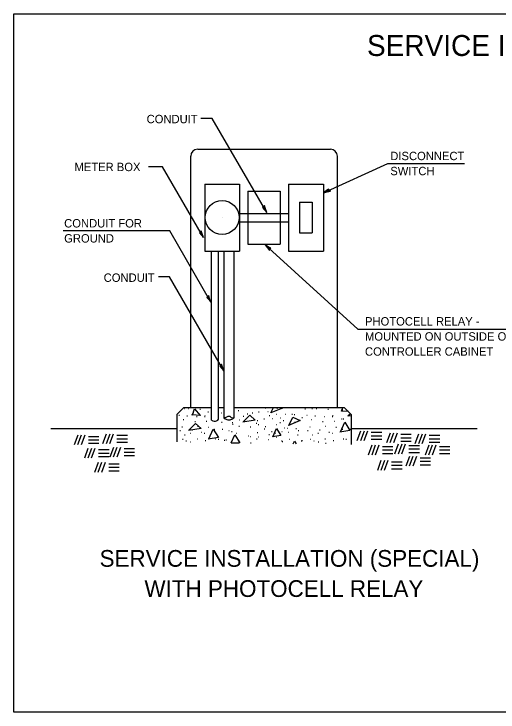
# Model space of a CAD drawing. Extents: x 100 to 888, y 575 to 1075.
# Drawn here: x 100 to 447, y 575 to 1075 of the extents above; entities that cross this region are included whole.
import ezdxf

# ---------------------------------------------------------------- set-up
doc = ezdxf.new("R2010")
doc.units = 0
doc.layers.add('Sheets_General Details', color=7, linetype='Continuous')
doc.layers.add('Sheets_Major Grid', color=7, linetype='Continuous')

msp = doc.modelspace()

# ---------------------------------------------------------------- linework, layer by layer
at = {"layer": 'Sheets_General Details'}
for p, q in [((242.04, 1000.24), (233.73, 1000.24)), ((280.99, 932.86), (242.04, 1000.24)), ((231.58, 978.19), (326.58, 978.19)), ((226.58, 793.19), (226.58, 973.19)), ((331.58, 793.19), (331.58, 973.19)), ((206.45, 965.48), (196.27, 965.48)), ((235.71, 914.85), (206.45, 965.48)), ((321.58, 946.98), (367.64, 967.92)), ((367.64, 967.92), (422.73, 967.92)), ((236.58, 953.19), (236.58, 905.19)), ((236.58, 953.19), (261.58, 953.19)), ((261.58, 953.19), (261.58, 905.19)), ((296.58, 953.19), (321.58, 953.19)), ((296.58, 953.19), (296.58, 905.19)), ((321.58, 953.19), (321.58, 905.19)), ((267.58, 948.19), (267.58, 910.19)), ((267.58, 948.19), (290.58, 948.19)), ((290.58, 948.19), (290.58, 910.19)), ((304.58, 940.19), (304.58, 918.19)), ((304.58, 940.19), (313.58, 940.19)), ((313.58, 940.19), (313.58, 918.19)), ((261.58, 932.19), (296.58, 932.19)), ((249.08, 929.19), (249.08, 929.19)), ((261.58, 926.19), (296.58, 926.19)), ((211.52, 919.72), (135.18, 919.72)), ((241.07, 868.6), (211.52, 919.72)), ((304.58, 918.19), (313.58, 918.19)), ((267.58, 910.19), (290.58, 910.19)), ((236.58, 905.19), (261.58, 905.19)), ((241.58, 783.97), (241.58, 905.19)), ((246.58, 784.77), (246.58, 905.19)), ((250.58, 785.3), (250.58, 905.19)), ((257.58, 785.83), (257.58, 905.19)), ((346.22, 849.13), (280.01, 909.69)), ((296.58, 905.19), (321.58, 905.19)), ((211.37, 886.81), (203.55, 886.81)), ((250.32, 819.43), (211.37, 886.81)), ((346.22, 849.13), (467.52, 849.13)), ((221.58, 793.19), (216.58, 788.19)), ((221.58, 793.19), (241.58, 793.19)), ((221.84, 792.51), (222.24, 792.51)), ((224.89, 792.44), (225.29, 792.44)), ((233.19, 791.99), (233.59, 791.99)), ((246.58, 793.19), (250.58, 793.19)), ((257.58, 793.19), (336.58, 793.19)), ((260.66, 790.89), (261.06, 790.89)), ((279.98, 792.96), (280.38, 792.96)), ((281.69, 790.36), (282.09, 790.36)), ((288.37, 792.68), (288.77, 792.68)), ((308.27, 792.1), (308.67, 792.1)), ((313.39, 792.51), (313.79, 792.51)), ((316.44, 792.44), (316.84, 792.44)), ((324.74, 791.99), (325.14, 791.99)), ((335.1, 791.41), (335.5, 791.41)), ((336.58, 793.19), (341.58, 788.19)), ((216.58, 788.19), (216.58, 768.43)), ((218.15, 787.52), (218.55, 787.52)), ((223.91, 787.26), (224.31, 787.26)), ((227.58, 788.48), (227.98, 788.48)), ((230.74, 786.77), (231.14, 786.77)), ((236.41, 786.77), (236.81, 786.77)), ((236.63, 787.35), (237.03, 787.35)), ((238.86, 789.97), (239.26, 789.97)), ((248.28, 789.37), (248.68, 789.37)), ((264.15, 787), (264.55, 787)), ((267.11, 788.66), (267.51, 788.66)), ((270.68, 789.41), (271.08, 789.41)), ((275.16, 789.95), (275.56, 789.95)), ((278.95, 785.05), (279.35, 785.05)), ((282.82, 787.28), (283.22, 787.28)), ((284.79, 785.28), (285.19, 785.28)), ((287.94, 788.38), (288.34, 788.38)), ((290.81, 785.82), (291.21, 785.82)), ((294.13, 788.38), (294.53, 788.38)), ((299.07, 788.31), (299.47, 788.31)), ((300.75, 788.21), (301.15, 788.21)), ((306.12, 786.08), (306.52, 786.08)), ((309.69, 787.52), (310.09, 787.52)), ((315.45, 787.26), (315.85, 787.26)), ((322.29, 786.77), (322.69, 786.77)), ((327.96, 786.77), (328.36, 786.77)), ((328.18, 787.35), (328.58, 787.35)), ((334.67, 785.05), (335.07, 785.05)), ((335.83, 785.11), (336.23, 785.11)), ((341.58, 788.19), (341.58, 766.57)), ((221.19, 784.44), (221.59, 784.44)), ((229.5, 783.05), (229.9, 783.05)), ((237.66, 783.39), (238.06, 783.39)), ((248.72, 782.63), (249.12, 782.63)), ((256.32, 782.36), (256.72, 782.36)), ((256.53, 781.29), (256.93, 781.29)), ((261.44, 784.19), (261.84, 784.19)), ((271.75, 784.87), (272.15, 784.87)), ((273.44, 781.84), (273.84, 781.84)), ((274.22, 783.84), (274.62, 783.84)), ((274.91, 780.95), (275.31, 780.95)), ((287.94, 780.9), (288.34, 780.9)), ((290.38, 782.5), (290.78, 782.5)), ((292.75, 783.91), (293.15, 783.91)), ((300.96, 782.64), (301.36, 782.64)), ((312.74, 784.44), (313.14, 784.44)), ((321.04, 783.05), (321.44, 783.05)), ((329.21, 783.39), (329.61, 783.39)), ((126.44, 778.19), (216.58, 778.19)), ((218.79, 776.74), (219.19, 776.74)), ((220.29, 779.26), (220.69, 779.26)), ((227.35, 777.03), (227.75, 777.03)), ((231.51, 779.66), (231.91, 779.66)), ((233.97, 775.4), (234.37, 775.4)), ((238.99, 778.97), (239.39, 778.97)), ((243.51, 777.72), (243.91, 777.72)), ((249.19, 777.72), (249.59, 777.72)), ((253.78, 776.56), (254.18, 776.56)), ((255.89, 776), (256.29, 776)), ((261.01, 779.66), (261.41, 779.66)), ((269.17, 779.23), (269.57, 779.23)), ((274.21, 775.14), (274.61, 775.14)), ((279.29, 777.94), (279.69, 777.94)), ((279.88, 779.61), (280.28, 779.61)), ((284.53, 775.83), (284.93, 775.83)), ((291.72, 776), (292.12, 776)), ((293.39, 778.63), (293.79, 778.63)), ((295.59, 778.23), (295.99, 778.23)), ((296.49, 775.53), (296.89, 775.53)), ((301.91, 778.2), (302.31, 778.2)), ((303.59, 776.77), (303.99, 776.77)), ((310.33, 776.74), (310.73, 776.74)), ((311.84, 779.26), (312.24, 779.26)), ((318.89, 777.03), (319.29, 777.03)), ((323.06, 779.66), (323.46, 779.66)), ((325.51, 775.4), (325.91, 775.4)), ((330.54, 778.97), (330.94, 778.97)), ((335.06, 777.72), (335.46, 777.72)), ((340.73, 777.72), (341.13, 777.72)), ((341.58, 778.19), (431.72, 778.19)), ((345.9, 769.44), (348.46, 776.49)), ((348.4, 769.44), (350.96, 776.49)), ((350.9, 769.44), (353.46, 776.49)), ((355.87, 775.39), (363.37, 775.39)), ((367.02, 767.98), (369.59, 775.03)), ((369.52, 767.98), (372.09, 775.03)), ((372.02, 767.98), (374.59, 775.03)), ((143.35, 766.53), (145.91, 773.58)), ((145.85, 766.53), (148.41, 773.58)), ((148.35, 766.53), (150.91, 773.58)), ((153.32, 772.47), (160.82, 772.47)), ((163.75, 767.26), (166.32, 774.3)), ((166.25, 767.26), (168.82, 774.3)), ((168.75, 767.26), (171.32, 774.3)), ((173.72, 773.2), (181.22, 773.2)), ((173.72, 770.7), (181.22, 770.7)), ((220.76, 770.37), (221.16, 770.37)), ((222.19, 773.59), (222.59, 773.59)), ((226.09, 774.84), (226.49, 774.84)), ((231.08, 770.72), (231.48, 770.72)), ((236.24, 774.84), (236.64, 774.84)), ((244.28, 770.61), (244.68, 770.61)), ((246.22, 770.37), (246.62, 770.37)), ((259.03, 774.67), (259.43, 774.67)), ((267.88, 772.78), (268.28, 772.78)), ((269.31, 772.24), (269.71, 772.24)), ((273.78, 770.61), (274.18, 770.61)), ((274.82, 772.01), (275.22, 772.01)), ((281.95, 770.18), (282.35, 770.18)), ((282.56, 773.73), (282.96, 773.73)), ((286.99, 774.79), (287.39, 774.79)), ((287.68, 771.9), (288.08, 771.9)), ((297.26, 770.54), (297.66, 770.54)), ((303.16, 773.45), (303.56, 773.45)), ((312.31, 770.37), (312.71, 770.37)), ((313.73, 773.59), (314.13, 773.59)), ((317.64, 774.84), (318.04, 774.84)), ((322.63, 770.72), (323.03, 770.72)), ((327.79, 774.84), (328.19, 774.84)), ((335.83, 770.61), (336.23, 770.61)), ((337.76, 770.37), (338.16, 770.37)), ((355.87, 772.89), (363.37, 772.89)), ((355.87, 770.39), (363.37, 770.39)), ((376.99, 773.93), (384.49, 773.93)), ((376.99, 771.43), (384.49, 771.43)), ((387.42, 767.26), (389.99, 774.3)), ((389.92, 767.26), (392.49, 774.3)), ((392.42, 767.26), (394.99, 774.3)), ((397.39, 773.2), (404.89, 773.2)), ((397.39, 770.7), (404.89, 770.7)), ((153.32, 769.97), (160.82, 769.97)), ((153.32, 767.47), (160.82, 767.47)), ((173.72, 768.2), (181.22, 768.2)), ((223.13, 769.15), (223.53, 769.15)), ((226.35, 768.48), (226.75, 768.48)), ((237.01, 769.6), (237.41, 769.6)), ((250.6, 769.68), (251, 769.68)), ((251.77, 769.92), (252.17, 769.92)), ((255.65, 767.8), (261.38, 767.93)), ((260.66, 769.34), (261.06, 769.34)), ((269.43, 767.88), (269.83, 767.88)), ((291.67, 769.34), (292.07, 769.34)), ((292.07, 768.89), (292.47, 768.89)), ((305.78, 769.34), (306.18, 769.34)), ((306.17, 769.58), (306.57, 769.58)), ((314.68, 769.15), (315.08, 769.15)), ((317.9, 768.48), (318.3, 768.48)), ((323.11, 767.69), (323.51, 767.69)), ((328.56, 769.6), (328.96, 769.6)), ((353.91, 759.24), (356.47, 766.29)), ((356.41, 759.24), (358.97, 766.29)), ((358.91, 759.24), (361.47, 766.29)), ((363.88, 765.19), (371.38, 765.19)), ((372.85, 759.97), (375.42, 767.02)), ((375.35, 759.97), (377.92, 767.02)), ((376.99, 768.93), (384.49, 768.93)), ((377.85, 759.97), (380.42, 767.02)), ((382.82, 765.92), (390.32, 765.92)), ((394.71, 759.24), (397.28, 766.29)), ((397.21, 759.24), (399.78, 766.29)), ((397.39, 768.2), (404.89, 768.2)), ((399.71, 759.24), (402.28, 766.29)), ((404.68, 765.19), (412.18, 765.19)), ((150.64, 757.06), (153.2, 764.1)), ((153.14, 757.06), (155.7, 764.1)), ((155.64, 757.06), (158.2, 764.1)), ((160.61, 763), (168.11, 763)), ((160.61, 760.5), (168.11, 760.5)), ((168.85, 757.78), (171.42, 764.83)), ((171.35, 757.78), (173.92, 764.83)), ((173.85, 757.78), (176.42, 764.83)), ((178.82, 763.73), (186.32, 763.73)), ((178.82, 761.23), (186.32, 761.23)), ((363.88, 762.69), (371.38, 762.69)), ((363.88, 760.19), (371.38, 760.19)), ((382.82, 763.42), (390.32, 763.42)), ((382.82, 760.92), (390.32, 760.92)), ((404.68, 762.69), (412.18, 762.69)), ((404.68, 760.19), (412.18, 760.19)), ((160.61, 758), (168.11, 758)), ((178.82, 758.73), (186.32, 758.73)), ((360.47, 748.31), (363.03, 755.36)), ((362.97, 748.31), (365.53, 755.36)), ((365.47, 748.31), (368.03, 755.36)), ((380.87, 751.23), (383.43, 758.28)), ((383.37, 751.23), (385.93, 758.28)), ((385.87, 751.23), (388.43, 758.28)), ((390.84, 757.17), (398.34, 757.17)), ((157.92, 746.86), (160.49, 753.9)), ((160.42, 746.86), (162.99, 753.9)), ((162.92, 746.86), (165.49, 753.9)), ((167.89, 752.8), (175.39, 752.8)), ((167.89, 750.3), (175.39, 750.3)), ((370.44, 754.26), (377.94, 754.26)), ((370.44, 751.76), (377.94, 751.76)), ((390.84, 754.67), (398.34, 754.67)), ((390.84, 752.17), (398.34, 752.17)), ((167.89, 747.8), (175.39, 747.8)), ((370.44, 749.26), (377.94, 749.26))]:
    msp.add_line(p, q, dxfattribs=at)
for points in [[(326.57, 948.1), (325.8, 948.8), (325.27, 949.58), (323.68, 948.41), (321.58, 946.98), (324.21, 947.64)], [(279.39, 937.71), (278.76, 936.88), (278.04, 936.28), (279.36, 934.81), (280.99, 932.86), (280.07, 935.42)], [(234.12, 919.7), (233.49, 918.87), (232.77, 918.27), (234.09, 916.8), (235.71, 914.85), (234.8, 917.4)], [(283, 905.54), (283.35, 906.52), (283.85, 907.31), (282.15, 908.32), (280.01, 909.69), (281.66, 907.53)], [(239.47, 873.45), (238.84, 872.62), (238.12, 872.02), (239.44, 870.55), (241.07, 868.6), (240.15, 871.15)], [(248.72, 824.28), (248.09, 823.45), (247.37, 822.85), (248.69, 821.38), (250.32, 819.43), (249.4, 821.98)]]:
    msp.add_lwpolyline(points, close=True, dxfattribs=at)
for points in [[(227.91, 787.59), (229.39, 792.2)], [(229.39, 792.2), (233.39, 787.35)], [(292.21, 792.75), (283.94, 789.23)], [(284, 789.35), (285.89, 793.19)], [(291.29, 793.19), (292.21, 792.75)], [(334.63, 790.52), (335.48, 793.19)], [(339.62, 790.15), (334.63, 790.52)], [(233.92, 787.35), (227.11, 787.85)], [(264.03, 782.92), (268.84, 787.73), (272.84, 784.02), (263.94, 782.72)], [(296.77, 780.3), (299.68, 786.21), (304.99, 783.71), (296.71, 780.18)], [(341.58, 787.22), (338.99, 786.84)], [(339.08, 787.05), (340.9, 788.87)], [(225.17, 776.93), (229.98, 781.74), (233.99, 778.03), (225.09, 776.73)], [(333.77, 775.73), (336.98, 782.64), (340.58, 776.63), (333.37, 775.43)], [(239.56, 770.67), (242.77, 777.58), (246.37, 771.57), (239.16, 770.37)], [(285.3, 772.22), (288.11, 778.03), (291.11, 773.12), (285.25, 772.02)], [(255.54, 767.85), (258.2, 773.59)], [(258.2, 773.59), (261.7, 767.76)], [(300.01, 767.19), (300.88, 768.98)], [(300.88, 768.98), (302, 767.16)]]:
    msp.add_lwpolyline(points, dxfattribs=at)
msp.add_circle((249.08, 929.19), 12.2, dxfattribs=at)
for centre, start, end in [((231.58, 973.19), 90, 180), ((326.58, 973.19), 0, 90)]:
    msp.add_arc(centre, 5, start, end, dxfattribs=at)
for points in [[(250.58, 785.3), (252.13, 786.1), (253.19, 786.63), (254.79, 786.63), (256.39, 785.57), (257.58, 785.83), (256.65, 785.03), (255.32, 784.5), (253.19, 784.23), (251.86, 784.77), (250.58, 785.3)], [(241.58, 783.97), (243.34, 783.44), (244.41, 783.44), (245.47, 783.7), (246.58, 784.77)]]:
    msp.add_spline(points, degree=3, dxfattribs=at)
at = {"layer": 'Sheets_Major Grid'}
msp.add_lwpolyline([(100, 1075), (887.5, 1075), (887.5, 575), (100, 575)], close=True, dxfattribs=at)

# ---------------------------------------------------------------- texts
at = {"layer": 'Sheets_General Details'}
for s, height, p in [('SERVICE INSTALLATION DETAILS', 15, (352.81, 1044.91)), ('CONDUIT', 6, (195.01, 996.73)), ('DISCONNECT', 6, (369.51, 970.29)), ('METER BOX', 6, (143.34, 962.42)), ('SWITCH', 6, (369.51, 959.49)), ('CONDUIT FOR', 6, (135.95, 922.07)), ('GROUND', 6, (135.95, 911.27)), ('CONDUIT', 6, (164.25, 883.13)), ('PHOTOCELL RELAY -', 6, (351.39, 851.83)), ('MOUNTED ON OUTSIDE OF', 6, (351.39, 841.03)), ('CONTROLLER CABINET', 6, (351.39, 830.23)), ('SERVICE INSTALLATION (SPECIAL)', 12, (161.32, 679.04)), ('WITH PHOTOCELL RELAY', 12, (193.45, 657.44))]:
    msp.add_text(s, height=height, dxfattribs=at).set_placement(p)

doc.saveas('drawing.dxf')
